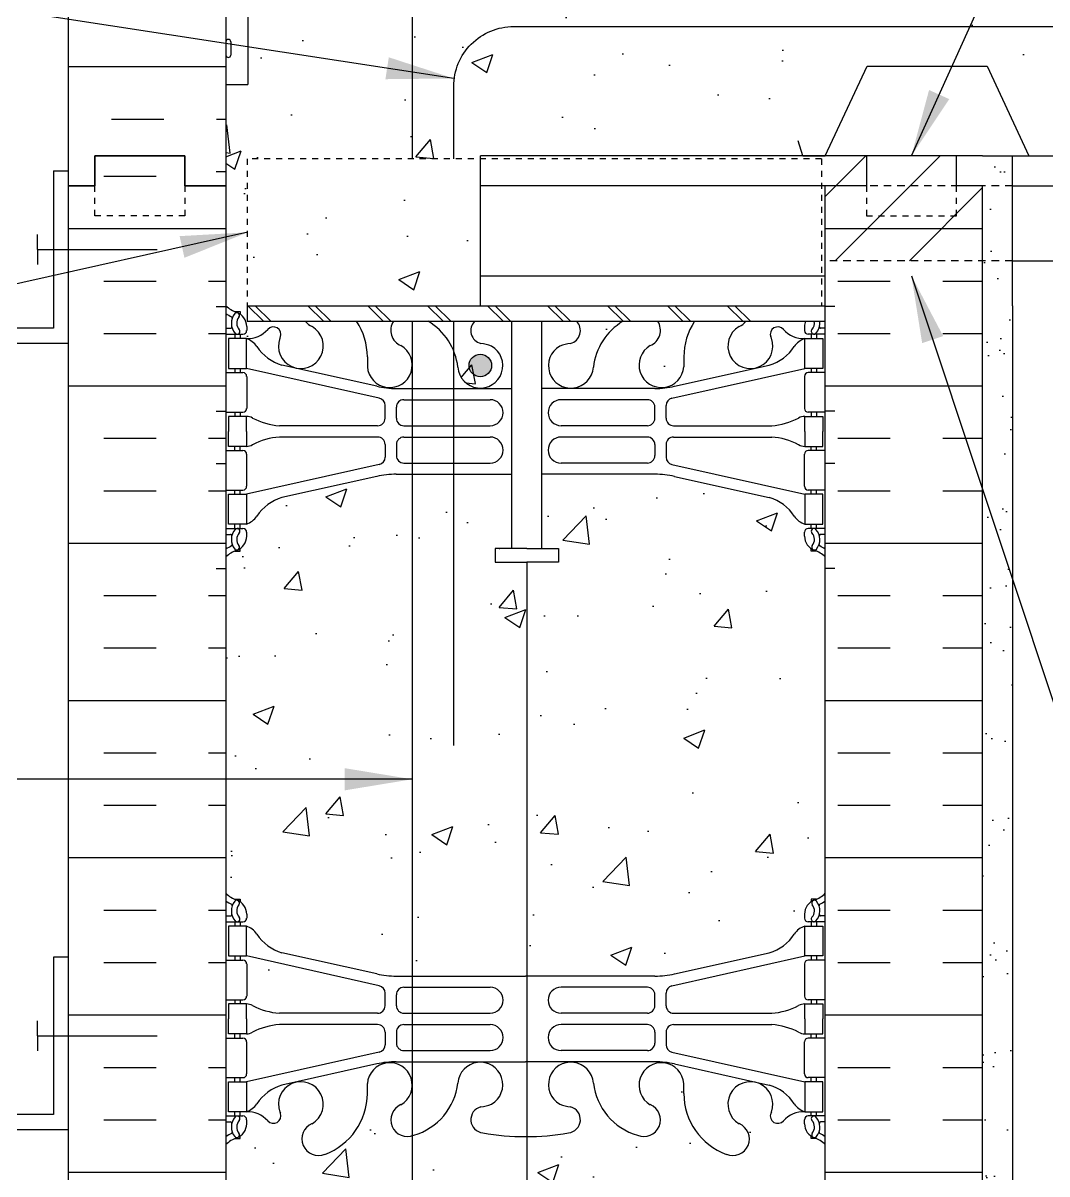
# Model space of a CAD drawing. Header units: inches. Extents: x 149.5 to 242.1, y 149.6 to 239.6.
# Drawn here: x 207.95 to 225.04, y 197.37 to 216.59 of the extents above; entities that cross this region are included whole.
import ezdxf

# ---------------------------------------------------------------- set-up
doc = ezdxf.new("R2010")
doc.units = ezdxf.units.IN
doc.header["$LTSCALE"] = 0.5
doc.header["$MEASUREMENT"] = 0
doc.linetypes.add('DASHED2', pattern=[0.375, 0.25, -0.125])
doc.linetypes.add('HIDDEN2', pattern=[0.1875, 0.125, -0.0625])
for name, color, linetype in [('HATCH', 12, 'Continuous'), ('line25', 2, 'Continuous'), ('LINE3', 3, 'Continuous'), ('LINE50', 5, 'Continuous'), ('LINE9', 9, 'Continuous'), ('TEXT', 4, 'Continuous'), ('Web_Edge', 9, 'Continuous')]:
    doc.layers.add(name, color=color, linetype=linetype)
doc.styles.add('DIM', font='romans.shx', dxfattribs={"width": 0.7})
doc.dimstyles.new('ext_12', dxfattribs={"dimscale": 12, "dimtxt": 0.09375, "dimasz": 0.09375, "dimexe": 0.09375, "dimexo": 0.0625, "dimgap": 0.0625, "dimtad": 1, "dimdec": 1, "dimzin": 3, "dimdsep": 46, "dimlunit": 4, "dimtxsty": 'DIM', "dimcen": 0.09, "dimdle": 0.09375, "dimclrt": 4, "dimadec": 0, "dimazin": 0, "dimtfac": 1, "dimtdec": 1, "dimtmove": 2, "dimatfit": 3, "dimfxl": 1, "dimfrac": 2, "dimtolj": 1, "dimtzin": 0, "dimarcsym": 0})
pattern_1 = [(50, (0, 0), (3.5863, -0.31376), [0.375, -4.125]), (355, (0, 0), (-0.693757, 3.76096), [0.3, -3.3]), (100.4514, (0.299, -0.026), (2.892547, 3.447198), [0.3187, -3.50571]), (46.1842, (0, 1), (5.336205, -0.827595), [0.5625, -6.1875]), (96.6356, (0.4447, 0.931), (4.67331, 4.87059), [0.47805, -5.258565]), (351.1842, (0, 1), (4.67331, 4.87059), [0.45, -4.95]), (21, (0.5, 0.75), (2.984535, -2.013094), [0.375, -4.125]), (326, (0.5, 0.75), (1.216577, 3.62575), [0.3, -3.3]), (71.4514, (0.7487, 0.5822), (4.201113, 1.612652), [0.3187, -3.50571]), (37.5, (0, 0), (0.0607993, 1.6644693), [0, -3.26, 0, -3.35, 0, -3.3125]), (7.5, (0, 0), (1.315348, 1.972059), [0, -1.91, 0, -3.185, 0, -1.2625]), (327.5, (-1.115, 0), (2.669112, -0.1127744), [0, -1.25, 0, -3.9, 0, -5.175]), (317.5, (-1.615, 0), (2.91593, 0.500525), [0, -1.625, 0, -2.59, 0, -3.675])]

msp = doc.modelspace()

# ---------------------------------------------------------------- hatches: boundary and pattern name
at = {"layer": 'HATCH'}
h = msp.add_hatch(dxfattribs=at)
h.set_pattern_fill('AR-CONC', color=256, scale=0.5)
h.set_pattern_definition([(50, (0, 0), (3.5863, -0.31376), [0.375, -4.125]), (355, (0, 0), (-0.693757, 3.76096), [0.3, -3.3]), (100.4514, (0.299, -0.026), (2.892544, 3.4472), [0.3187, -3.50571]), (46.1842, (0, 1), (5.336207, -0.827596), [0.5625, -6.1875]), (96.6356, (0.4447, 0.931), (4.67331, 4.87059), [0.47805, -5.25857]), (351.1842, (0, 1), (4.67331, 4.87059), [0.45, -4.95]), (21, (0.5, 0.75), (2.984535, -2.013094), [0.375, -4.125]), (326, (0.5, 0.75), (1.216577, 3.62575), [0.3, -3.3]), (71.4514, (0.7487, 0.5822), (4.201112, 1.612656), [0.3187, -3.50571]), (37.5, (0, 0), (0.0607993, 1.6644693), [0, -3.26, 0, -3.35, 0, -3.3125]), (7.5, (0, 0), (1.315348, 1.972059), [0, -1.91, 0, -3.185, 0, -1.2625]), (327.5, (-1.115, 0), (2.669112, -0.1127744), [0, -1.25, 0, -3.9, 0, -5.175]), (317.5, (-1.615, 0), (2.915931, 0.500525), [0, -1.625, 0, -2.59, 0, -3.675])])
h.paths.add_polyline_path([(221.104, 237.919), (221.104, 237.961), (221.194, 237.961, 0.08841), (221.34, 238.058), (221.34, 238.63), (215.34, 238.63), (214.34, 239.63), (214.34, 237.63), (213.34, 238.63), (211.34, 238.63), (211.34, 238.058, 0.088416), (211.486, 237.961), (211.576, 237.961), (211.576, 237.919, -0.249069), (211.686, 237.712), (211.686, 237.644, -0.414214), (211.623, 237.582), (211.576, 237.582), (211.576, 237.512), (211.681, 237.512, -0.168672), (211.867, 237.362, 0.17445), (212.274, 237.066), (213.855, 236.713, 0.054974), (214.182, 236.677), (216.34, 236.677), (218.498, 236.677, 0.054974), (218.825, 236.713), (220.405, 237.066, 0.17445), (220.813, 237.362, -0.168672), (220.999, 237.512), (221.104, 237.512), (221.104, 237.582), (221.056, 237.582, -0.414214), (220.994, 237.644), (220.994, 237.712, -0.249069)])
h.paths.add_polyline_path([(221.34, 233.866, 0.08841), (221.194, 233.963), (221.104, 233.963), (221.104, 234.005, -0.249069), (220.994, 234.212), (220.994, 234.279, -0.414214), (221.056, 234.342), (221.104, 234.342), (221.104, 234.412), (220.999, 234.412, 0.231736), (220.641, 234.261, -0.940476), (220.443, 234.413, 2.135543), (219.903, 234.213, -1), (219.689, 233.702, -0.311223), (218.98, 234.718), (218.981, 234.883, 1.661382), (218.42, 234.53, -1), (218.206, 234.019, -0.307094), (217.467, 234.915, 1.604516), (216.909, 234.539, 0.055617), (217.088, 234.493, -0.843243), (217.054, 234.061, -0.047544), (216.34, 233.996, -0.047544), (215.626, 234.061, -0.843243), (215.592, 234.493, 0.055617), (215.771, 234.539, 1.604516), (215.212, 234.915, -0.307094), (214.474, 234.019, -1), (214.26, 234.53, 1.661382), (213.699, 234.883), (213.699, 234.738, -0.316114), (212.991, 233.702, -1), (212.777, 234.213, 2.135543), (212.236, 234.413, -0.940447), (212.038, 234.261, 0.23174), (211.681, 234.412), (211.576, 234.412), (211.576, 234.342), (211.623, 234.342, -0.414214), (211.686, 234.279), (211.686, 234.212, -0.249069), (211.576, 234.005), (211.576, 233.963), (211.486, 233.963, 0.088416), (211.34, 233.866), (211.34, 231.866), (211.34, 231.106), (211.419, 231.348, -0.725737), (211.525, 231.367), (211.574, 231.217), (211.7, 231.217, -0.414214), (211.75, 231.167), (211.75, 231.137), (211.85, 231.137), (211.85, 229.3, 0.108933), (212.002, 229.413, -0.940476), (212.2, 229.261, 2.135543), (212.741, 229.46, -1), (212.955, 229.971, -0.311223), (213.663, 228.955), (213.663, 228.79, 1.661382), (214.224, 229.143, -1), (214.438, 229.654, -0.307094), (215.176, 228.759, 1.604516), (215.735, 229.135, 0.055617), (215.556, 229.18, -0.843243), (215.59, 229.613, -0.049932), (216.34, 229.677, -0.049932), (217.09, 229.613, -0.843243), (217.124, 229.18, 0.055617), (216.945, 229.135, 1.604516), (217.503, 228.759, -0.307094), (218.242, 229.654, -1), (218.456, 229.143, 1.661382), (219.017, 228.79), (219.016, 228.936, -0.316114), (219.725, 229.971, -1), (219.939, 229.46, 2.135543), (220.479, 229.261, -0.940447), (220.677, 229.413, 0.10894), (220.83, 229.3), (220.83, 231.137), (220.93, 231.137), (220.93, 231.167, -0.414214), (220.98, 231.217), (221.106, 231.217), (221.149, 231.348, -0.725737), (221.255, 231.367), (221.34, 231.106)])
h.paths.add_polyline_path([(220.83, 222.553), (220.71, 222.753), (220.71, 222.866), (220.71, 222.978), (220.83, 223.178), (220.83, 224.539, 0.268138), (220.669, 224.688), (212.011, 224.688, 0.268156), (211.85, 224.539), (211.85, 223.178), (211.97, 222.978), (211.97, 222.866), (211.97, 222.753), (211.85, 222.553), (211.85, 221.192, 0.268156), (212.011, 221.044), (220.669, 221.044, 0.268138), (220.83, 221.192)])
h.paths.add_polyline_path([(216.264, 227.872, 0.225652), (215.889, 228.247), (212.225, 228.247, 0.225652), (211.85, 227.872), (211.85, 227.031, 0.225652), (212.225, 226.656), (215.889, 226.656, 0.225652), (216.264, 227.031)])
h.paths.add_polyline_path([(216.264, 226.091, 0.225652), (215.889, 226.466), (212.225, 226.466, 0.225652), (211.85, 226.091), (211.85, 225.25, 0.225652), (212.225, 224.875), (215.889, 224.875, 0.225652), (216.264, 225.25)])
h.paths.add_polyline_path([(220.83, 227.031, -0.414214), (220.455, 226.656), (216.791, 226.656, -0.414214), (216.416, 227.031), (216.416, 227.872, -0.414214), (216.791, 228.247), (220.455, 228.247, -0.414214), (220.83, 227.872)])
h.paths.add_polyline_path([(220.83, 226.091, 0.225652), (220.455, 226.466), (216.791, 226.466, 0.225652), (216.416, 226.091), (216.416, 225.25, 0.225652), (216.791, 224.875), (220.455, 224.875, 0.225652), (220.83, 225.25)])
h.paths.add_polyline_path([(215.889, 219.075), (212.225, 219.075, 0.225652), (211.85, 218.7), (211.85, 218.402, -0.154761), (212.12, 218.368, -0.520567), (212.427, 218.368, -0.520567), (212.723, 218.368, -0.520567), (212.961, 218.368, -0.520567), (213.342, 218.368, -0.520567), (213.865, 218.368, -0.520567), (214.365, 218.368, -0.520567), (214.729, 218.368, -0.520567), (215.178, 218.368, -0.520567), (215.608, 218.368, -0.520567), (215.795, 218.368, -0.46535), (216.264, 218.41), (216.264, 218.7, 0.225652)])
h.paths.add_polyline_path([(216.264, 220.481, 0.225652), (215.889, 220.856), (212.225, 220.856, 0.225652), (211.85, 220.481), (211.85, 219.64, 0.225652), (212.225, 219.265), (215.889, 219.265, 0.225652), (216.264, 219.64)])
h.paths.add_polyline_path([(220.83, 220.481, 0.225652), (220.455, 220.856), (216.791, 220.856, 0.225652), (216.416, 220.481), (216.416, 219.64, 0.225652), (216.791, 219.265), (220.455, 219.265, 0.225652), (220.83, 219.64)])
h.paths.add_polyline_path([(220.455, 219.075), (216.791, 219.075, 0.225652), (216.416, 218.7), (216.416, 218.427, -0.236912), (216.525, 218.368, -0.364923), (216.84, 218.368, -0.364923), (217.154, 218.368, -0.520567), (217.38, 218.368, -0.520567), (217.884, 218.368, -0.520567), (218.071, 218.368, -0.520567), (218.501, 218.368, -0.520567), (218.95, 218.368, -0.0436), (218.975, 218.398, -0.0436), (219, 218.368, -0.520567), (219.449, 218.368, -0.520567), (219.879, 218.368, -0.520567), (220.065, 218.368, -0.520567), (220.569, 218.368, -0.520567), (220.796, 218.368, -0.042598), (220.83, 218.392), (220.83, 218.7, 0.225652)])
h.paths.add_polyline_path([(222.039, 215.866), (224.039, 215.866), (224.739, 214.366), (227.739, 214.366), (228.438, 215.866), (230.438, 215.866), (231.138, 214.366), (234.138, 214.366), (234.837, 215.866), (236.837, 215.866), (237.537, 214.366), (240.537, 214.366), (241.102, 215.579), (241.102, 218.366), (220.975, 218.366), (220.975, 218.424, 0.199932), (220.796, 218.368, 0.520567), (220.569, 218.368, 0.520567), (220.065, 218.368, 0.520567), (219.879, 218.368, 0.520567), (219.449, 218.368, 0.520567), (219, 218.368, 0.0436), (218.975, 218.398, 0.0436), (218.95, 218.368, 0.520567), (218.501, 218.368, 0.520567), (218.071, 218.368, 0.520567), (217.884, 218.368, 0.520567), (217.38, 218.368, 0.520567), (217.154, 218.368, 0.364923), (216.84, 218.368, 0.364923), (216.525, 218.368, 0.520567), (216.299, 218.368, 0.520567), (215.795, 218.368, 0.520567), (215.608, 218.368, 0.520567), (215.178, 218.368, 0.520567), (214.729, 218.368, 0.520567), (214.365, 218.368, 0.520567), (213.865, 218.368, 0.520567), (213.342, 218.368, 0.520567), (212.961, 218.368, 0.520567), (212.723, 218.368, 0.520567), (212.427, 218.368, 0.520567), (212.12, 218.368, 0.154761), (211.85, 218.402, 0.086464), (211.705, 218.348), (211.705, 217.511), (211.34, 217.511), (211.34, 216.761), (211.705, 216.761), (211.705, 215.561), (211.34, 215.561), (211.34, 213.866), (211.34, 211.866, 0.088416), (211.486, 211.768), (211.576, 211.768), (211.576, 211.727, -0.249069), (211.686, 211.519), (211.686, 211.452, -0.414214), (211.623, 211.389), (211.576, 211.389), (211.576, 211.319), (211.681, 211.319, 0.231736), (212.038, 211.47, -0.8344), (212.25, 211.345), (212.238, 211.324, 2.155404), (212.777, 211.518, -0.131914), (212.663, 211.606), (211.695, 211.606), (211.695, 211.866), (211.695, 214.318), (215.585, 214.318), (215.585, 214.366), (221.34, 214.366)])
h.paths.add_polyline_path([(215.585, 214.318), (211.695, 214.318), (211.695, 211.866), (215.585, 211.866)], flags=17)
h.paths.add_polyline_path([(214.26, 211.201, -0.466179), (214.134, 211.606), (213.52, 211.606, -0.144788), (213.699, 211.013), (213.699, 210.848, 1.661382)])
h.paths.add_polyline_path([(215.771, 211.192, 0.055617), (215.592, 211.238, -0.579734), (215.489, 211.606), (214.716, 211.606, -0.232326), (215.21, 210.84, 1.661382)])
h.paths.add_polyline_path([(217.47, 210.84, -0.232326), (217.964, 211.606), (217.19, 211.606, -0.579734), (217.088, 211.238, 0.055617), (216.909, 211.192, 1.661382)])
h.paths.add_polyline_path([(218.98, 210.994, -0.149337), (219.159, 211.606), (218.546, 211.606, -0.466179), (218.42, 211.201, 1.661382), (218.981, 210.848)])
h.paths.add_polyline_path([(220.441, 211.324), (220.43, 211.345, -0.834375), (220.641, 211.47, 0.23174), (220.999, 211.319), (221.104, 211.319), (221.104, 211.389), (221.056, 211.389, -0.414214), (220.994, 211.452), (220.994, 211.519, -0.088463), (221.009, 211.606), (220.016, 211.606, -0.131914), (219.903, 211.518, 2.155404)])
h.paths.add_polyline_path([(221.34, 207.673, 0.08841), (221.194, 207.771), (221.104, 207.771), (221.104, 207.812, -0.249069), (220.994, 208.019), (220.994, 208.087, -0.414214), (221.056, 208.149), (221.104, 208.149), (221.104, 208.219), (220.999, 208.219, -0.168672), (220.813, 208.369, 0.17445), (220.405, 208.665), (218.825, 209.018, 0.054974), (218.498, 209.054), (216.609, 209.054), (216.609, 207.814), (216.888, 207.814), (216.888, 207.587), (216.628, 207.587), (216.359, 207.587), (215.831, 207.587), (215.831, 207.814), (216.109, 207.814), (216.109, 209.054), (214.182, 209.054, 0.054974), (213.855, 209.018), (212.274, 208.665, 0.17445), (211.867, 208.369, -0.168672), (211.681, 208.219), (211.576, 208.219), (211.576, 208.149), (211.623, 208.149, -0.414214), (211.686, 208.087), (211.686, 208.019, -0.249069), (211.576, 207.812), (211.576, 207.771), (211.486, 207.771, 0.088416), (211.34, 207.673), (211.34, 202.058, 0.088416), (211.486, 201.961), (211.576, 201.961), (211.576, 201.919, -0.249069), (211.686, 201.712), (211.686, 201.644, -0.414214), (211.623, 201.582), (211.576, 201.582), (211.576, 201.512), (211.681, 201.512, -0.168672), (211.867, 201.362, 0.17445), (212.274, 201.066), (213.855, 200.713, 0.054974), (214.182, 200.677), (216.34, 200.677), (218.498, 200.677, 0.054974), (218.825, 200.713), (220.405, 201.066, 0.17445), (220.813, 201.362, -0.168672), (220.999, 201.512), (221.104, 201.512), (221.104, 201.582), (221.056, 201.582, -0.414214), (220.994, 201.644), (220.994, 201.712, -0.249069), (221.104, 201.919), (221.104, 201.961), (221.194, 201.961, 0.08841), (221.34, 202.058)])
h.paths.add_polyline_path([(221.34, 195.866), (221.34, 197.866, 0.08841), (221.194, 197.963), (221.104, 197.963), (221.104, 198.005, -0.249069), (220.994, 198.212), (220.994, 198.279, -0.414214), (221.056, 198.342), (221.104, 198.342), (221.104, 198.412), (220.999, 198.412, 0.231736), (220.641, 198.261, -0.940476), (220.443, 198.413, 2.135543), (219.903, 198.213, -1), (219.689, 197.702, -0.311223), (218.98, 198.718), (218.981, 198.883, 1.661382), (218.42, 198.53, -1), (218.206, 198.019, -0.307094), (217.467, 198.915, 1.604516), (216.909, 198.539, 0.055617), (217.088, 198.493, -0.843243), (217.054, 198.061, -0.047544), (216.34, 197.996, -0.047544), (215.626, 198.061, -0.843243), (215.592, 198.493, 0.055617), (215.771, 198.539, 1.604516), (215.212, 198.915, -0.307094), (214.474, 198.019, -1), (214.26, 198.53, 1.661382), (213.699, 198.883), (213.699, 198.738, -0.316114), (212.991, 197.702, -1), (212.777, 198.213, 2.135543), (212.236, 198.413, -0.940447), (212.038, 198.261, 0.23174), (211.681, 198.412), (211.576, 198.412), (211.576, 198.342), (211.623, 198.342, -0.414214), (211.686, 198.279), (211.686, 198.212, -0.249069), (211.576, 198.005), (211.576, 197.963), (211.486, 197.963, 0.088416), (211.34, 197.866), (211.34, 195.866), (211.34, 193.866, 0.088416), (211.486, 193.768), (211.576, 193.768), (211.576, 193.727, -0.249069), (211.686, 193.519), (211.686, 193.452, -0.414214), (211.623, 193.389), (211.576, 193.389), (211.576, 193.319), (211.681, 193.319, 0.231736), (212.038, 193.47, -0.940476), (212.236, 193.319, 2.135543), (212.777, 193.518, -1), (212.991, 194.029, -0.311223), (213.699, 193.013), (213.699, 192.848, 1.661382), (214.26, 193.201, -1), (214.474, 193.712, -0.307094), (215.212, 192.817, 1.604516), (215.771, 193.192, 0.055617), (215.592, 193.238, -0.843243), (215.626, 193.67, -0.047544), (216.34, 193.735, -0.047544), (217.054, 193.67, -0.843243), (217.088, 193.238, 0.055617), (216.909, 193.192, 1.604516), (217.467, 192.817, -0.307094), (218.206, 193.712, -1), (218.42, 193.201, 1.661382), (218.981, 192.848), (218.98, 192.994, -0.316114), (219.689, 194.029, -1), (219.903, 193.518, 2.135543), (220.443, 193.319, -0.940447), (220.641, 193.47, 0.23174), (220.999, 193.319), (221.104, 193.319), (221.104, 193.389), (221.056, 193.389, -0.414214), (220.994, 193.452), (220.994, 193.519, -0.249069), (221.104, 193.727), (221.104, 193.768), (221.194, 193.768, 0.08841), (221.34, 193.866)])
h.paths.add_polyline_path([(221.34, 189.673, 0.08841), (221.194, 189.771), (221.104, 189.771), (221.104, 189.812, -0.249069), (220.994, 190.019), (220.994, 190.087, -0.414214), (221.056, 190.149), (221.104, 190.149), (221.104, 190.219), (220.999, 190.219, -0.168672), (220.813, 190.369, 0.17445), (220.405, 190.665), (218.825, 191.018, 0.054974), (218.498, 191.054), (216.34, 191.054), (214.182, 191.054, 0.054974), (213.855, 191.018), (212.274, 190.665, 0.17445), (211.867, 190.369, -0.168672), (211.681, 190.219), (211.576, 190.219), (211.576, 190.149), (211.623, 190.149, -0.414214), (211.686, 190.087), (211.686, 190.019, -0.249069), (211.576, 189.812), (211.576, 189.771), (211.486, 189.771, 0.088416), (211.34, 189.673), (211.34, 186.866), (213.34, 186.866), (214.34, 185.866), (214.34, 187.866), (215.34, 186.866), (221.34, 186.866)])
h = msp.add_hatch(dxfattribs=at)
h.set_pattern_fill('INSUL', color=256, scale=7, style=0)
h.set_pattern_definition([(0, (-2714.8218, -183.144), (0, 2.625), []), (0, (-2714.8218, -182.269), (0, 2.625), [0.875, -0.875]), (0, (-2714.8218, -181.394), (0, 2.625), [0.875, -0.875])])
h.paths.add_polyline_path([(208.715, 213.866), (209.152, 213.866), (209.152, 214.366), (210.652, 214.366), (210.652, 213.866), (211.34, 213.866), (211.34, 231.866), (210.652, 231.866), (210.652, 232.366), (209.152, 232.366), (209.152, 231.866), (208.715, 231.866)])
h = msp.add_hatch(dxfattribs=at)
h.set_pattern_fill('INSUL', color=256, scale=7, style=0)
h.set_pattern_definition([(0, (223.2982, 205.2767), (0, 2.625), []), (0, (223.2982, 206.1517), (0, 2.625), [0.875, -0.875]), (0, (223.2982, 207.0267), (0, 2.625), [0.875, -0.875])])
h.paths.add_polyline_path([(223.965, 213.866), (223.527, 213.866), (223.527, 213.366), (222.027, 213.366), (222.027, 213.866), (221.34, 213.866), (221.34, 195.866), (222.027, 195.866), (222.027, 196.366), (223.527, 196.366), (223.527, 195.866), (223.965, 195.866)])
h.paths.add_polyline_path([(208.715, 195.866), (209.152, 195.866), (209.152, 196.366), (210.652, 196.366), (210.652, 195.866), (211.34, 195.866), (211.34, 213.866), (210.652, 213.866), (210.652, 214.366), (209.152, 214.366), (209.152, 213.866), (208.715, 213.866)])
h = msp.add_hatch(dxfattribs=at)
h.set_pattern_fill('ANSI31', color=256, scale=7, style=0)
h.set_pattern_definition([(45, (144.2325, 19.0236), (-0.6187184, 0.6187184), [])])
h.paths.add_polyline_path([(223.965, 213.866), (221.34, 213.866), (221.34, 212.616), (223.965, 212.616)])
h.paths.add_polyline_path([(223.965, 214.366), (221.465, 214.366), (221.34, 214.366), (221.34, 213.866), (223.965, 213.866)])
h = msp.add_hatch(dxfattribs=at)
h.set_pattern_fill('AR-SAND', color=256, scale=0.5, style=0)
h.set_pattern_definition([(37.5, (144.2325, 21.0213), (-0.0314967, 0.963412), [0, -0.76, 0, -0.85, 0, -0.8125]), (7.5, (144.2325, 21.0213), (0.884888, 1.411073), [0, -0.41, 0, -0.685, 0, -0.2625]), (327.5, (143.6175, 21.0213), (1.557071, 0.0028295), [0, -0.25, 0, -0.9, 0, -1.175]), (317.5, (143.6175, 21.0213), (1.503063, 0.438838), [0, -0.125, 0, -0.59, 0, -0.675])])
h.paths.add_polyline_path([(223.965, 211.866), (224.465, 211.866), (224.465, 214.366), (223.965, 214.366)])
h = msp.add_hatch(dxfattribs=at)
h.set_pattern_fill('AR-SAND', color=256, scale=0.5, style=0)
h.set_pattern_definition([(37.5, (148.2584, 85.8379), (-0.0314967, 0.963412), [0, -0.76, 0, -0.85, 0, -0.8125]), (7.5, (148.2584, 85.8379), (0.884888, 1.411073), [0, -0.41, 0, -0.685, 0, -0.2625]), (327.5, (147.6434, 85.8379), (1.557071, 0.0028295), [0, -0.25, 0, -0.9, 0, -1.175]), (317.5, (147.6434, 85.8379), (1.503063, 0.438838), [0, -0.125, 0, -0.59, 0, -0.675])])
h.paths.add_polyline_path([(224.465, 211.866), (223.965, 211.866), (223.965, 195.866), (223.965, 186.866), (224.465, 186.866)])
h = msp.add_hatch(dxfattribs=at)
h.set_pattern_fill('AR-CONC', color=256, scale=0.5, style=0)
h.set_pattern_definition(pattern_1)
h.paths.add_polyline_path([(220.441, 211.324), (220.43, 211.345, -0.8344), (220.641, 211.47, -0.000004), (220.641, 211.47, 0.23174), (220.999, 211.319), (221.104, 211.319), (221.104, 211.389), (221.056, 211.389, -0.414214), (220.994, 211.452), (220.994, 211.519, -0.088463), (221.009, 211.606), (220.09, 211.606), (220.09, 210.818, 0.522662)])
h = msp.add_hatch(dxfattribs=at)
h.set_pattern_fill('AR-CONC', color=256, scale=0.5, style=0)
h.set_pattern_definition(pattern_1)
h.paths.add_polyline_path([(213.996, 200.393, 0.351061), (213.898, 200.515), (211.681, 201.012), (211.576, 201.012), (211.576, 200.942), (211.623, 200.942, -0.414214), (211.686, 200.879), (211.686, 200.344, -0.414214), (211.623, 200.282), (211.576, 200.282), (211.576, 200.212), (211.681, 200.212, -0.124673), (211.784, 200.183, 0.100756), (212.234, 200.056), (213.871, 200.056, 0.414214), (213.996, 200.181)])
at = {"layer": 'LINE3'}
msp.add_hatch(color=256, dxfattribs=at).paths.add_polyline_path([(215.396, 210.867, 1), (215.771, 210.867, 1)])

# ---------------------------------------------------------------- linework, layer by layer
at = {"layer": 'HATCH', "linetype": 'HIDDEN2'}
for p, q in [((211.695, 214.318), (211.695, 211.866)), ((221.277, 214.318), (211.695, 214.318)), ((221.277, 214.318), (221.277, 211.866))]:
    msp.add_line(p, q, dxfattribs=at)
at = {"layer": 'HATCH'}
for p, q in [((211.178, 214.106), (211.34, 214.106)), ((211.178, 211.856), (211.34, 211.856)), ((211.705, 211.866), (211.965, 211.606)), ((211.83, 211.866), (212.09, 211.606)), ((212.705, 211.866), (212.965, 211.606)), ((212.83, 211.866), (213.09, 211.606)), ((213.705, 211.866), (213.965, 211.606)), ((213.83, 211.866), (214.09, 211.606)), ((214.705, 211.866), (214.965, 211.606)), ((214.83, 211.866), (215.09, 211.606)), ((215.705, 211.866), (215.965, 211.606)), ((215.83, 211.866), (216.09, 211.606)), ((216.705, 211.866), (216.965, 211.606)), ((216.83, 211.866), (217.09, 211.606)), ((217.705, 211.866), (217.965, 211.606)), ((217.83, 211.866), (218.09, 211.606)), ((218.705, 211.866), (218.965, 211.606)), ((218.83, 211.866), (219.09, 211.606)), ((219.705, 211.866), (219.965, 211.606)), ((219.83, 211.866), (220.09, 211.606)), ((221.501, 211.856), (221.34, 211.856)), ((211.178, 210.106), (211.34, 210.106)), ((221.501, 210.106), (221.34, 210.106)), ((211.178, 209.231), (211.34, 209.231)), ((221.501, 209.231), (221.34, 209.231)), ((211.178, 207.481), (211.34, 207.481)), ((221.501, 207.481), (221.34, 207.481))]:
    msp.add_line(p, q, dxfattribs=at)
at = {"layer": 'HATCH', "linetype": 'HIDDEN2', "ltscale": 2}
for p, q in [((224.465, 213.866), (221.34, 213.866)), ((224.465, 212.616), (221.34, 212.616))]:
    msp.add_line(p, q, dxfattribs=at)
at = {"layer": 'line25'}
for p, q in [((211.34, 231.866), (211.34, 213.866)), ((211.705, 216.761), (211.705, 215.561)), ((211.34, 215.561), (211.705, 215.561)), ((215.585, 211.866), (215.585, 214.366)), ((223.965, 214.366), (241.102, 214.366)), ((211.34, 213.866), (211.34, 195.866)), ((221.34, 213.866), (215.585, 213.866)), ((221.34, 195.866), (221.34, 213.866)), ((224.465, 213.866), (241.102, 213.866)), ((224.465, 212.616), (241.102, 212.616)), ((215.585, 212.366), (221.34, 212.366)), ((211.695, 211.866), (221.34, 211.866)), ((211.695, 211.866), (211.695, 211.606)), ((211.695, 211.606), (221.34, 211.606)), ((216.109, 207.814), (216.109, 211.606)), ((216.609, 207.814), (216.609, 211.606))]:
    msp.add_line(p, q, dxfattribs=at)
at = {"layer": 'line25', "color": 192}
for q in [(220.885, 214.616), (221.34, 214.366)]:
    msp.add_line((220.965, 214.366), q, dxfattribs=at)
msp.add_lwpolyline([(221.34, 214.366), (222.039, 215.866), (224.039, 215.866), (224.739, 214.366)], dxfattribs=at)
at = {"layer": 'line25'}
for points in [[(223.965, 214.366), (215.585, 214.366)], [(216.359, 207.814), (215.831, 207.814), (215.831, 207.587), (216.359, 207.587)], [(216.359, 207.814), (216.888, 207.814), (216.888, 207.587), (216.628, 207.587)], [(216.628, 207.587), (216.359, 207.587)]]:
    msp.add_lwpolyline(points, dxfattribs=at)
at = {"layer": 'LINE3'}
for p, q in [((214.448, 239.522), (214.448, 214.318)), ((214.448, 211.606), (214.448, 190.866)), ((216.359, 207.587), (216.357, 186.866))]:
    msp.add_line(p, q, dxfattribs=at)
at = {"layer": 'LINE3', "linetype": 'Continuous'}
msp.add_lwpolyline([(215.141, 214.318), (215.141, 215.527, -0.414214), (216.141, 216.527), (230.52, 216.527)], format="xyb", dxfattribs=at)
msp.add_lwpolyline([(215.141, 204.527), (215.141, 211.606)], dxfattribs=at)
at = {"layer": 'LINE3'}
msp.add_circle((215.584, 210.867), 0.188, dxfattribs=at)
at = {"layer": 'LINE50'}
for p, q in [((208.715, 213.866), (208.715, 231.866)), ((208.715, 195.866), (208.715, 213.866)), ((223.965, 195.866), (223.965, 213.866))]:
    msp.add_line(p, q, dxfattribs=at)
for points in [[(211.34, 213.866), (210.652, 213.866), (210.652, 214.366), (209.152, 214.366), (209.152, 213.866), (208.715, 213.866)], [(208.715, 213.866), (209.152, 213.866), (209.152, 214.366), (210.652, 214.366), (210.652, 213.866), (211.34, 213.866)], [(223.965, 213.866), (223.527, 213.866), (223.527, 214.366), (222.027, 214.366), (222.027, 213.866), (221.34, 213.866)]]:
    msp.add_lwpolyline(points, dxfattribs=at)
at = {"layer": 'LINE9'}
for p, q in [((211.34, 216.271), (211.34, 216.051)), ((211.34, 216.216), (211.34, 216.216)), ((211.38, 216.311), (211.38, 216.311)), ((211.42, 216.271), (211.42, 216.051)), ((211.34, 216.106), (211.34, 216.106)), ((211.38, 216.011), (211.38, 216.011)), ((224.465, 211.866), (224.465, 214.366)), ((208.465, 214.116), (208.465, 211.491)), ((208.465, 214.116), (208.715, 214.116)), ((208.193, 212.803), (208.193, 213.053)), ((208.193, 212.803), (210.193, 212.803)), ((208.193, 212.803), (208.193, 212.553)), ((224.465, 211.866), (224.465, 186.866)), ((208.465, 211.491), (205.715, 211.491)), ((205.715, 211.241), (208.715, 211.241)), ((208.465, 200.991), (208.465, 198.366)), ((208.715, 200.991), (208.465, 200.991)), ((208.193, 199.678), (208.193, 199.928)), ((208.193, 199.678), (208.193, 199.428)), ((208.193, 199.678), (210.193, 199.678)), ((208.465, 198.366), (205.715, 198.366)), ((205.715, 198.116), (208.715, 198.116))]:
    msp.add_line(p, q, dxfattribs=at)
at = {"layer": 'LINE9', "linetype": 'DASHED2', "ltscale": 0.15}
for points in [[(210.652, 213.866), (210.652, 213.866), (210.652, 213.366), (209.152, 213.366), (209.152, 213.866), (209.152, 213.866)], [(222.027, 213.866), (222.027, 213.866), (222.027, 213.366), (223.527, 213.366), (223.527, 213.866), (223.527, 213.866)]]:
    msp.add_lwpolyline(points, dxfattribs=at)
at = {"layer": 'LINE9'}
for centre, start, end in [((211.38, 216.271), 90, 180), ((211.38, 216.271), 0, 90), ((211.38, 216.051), 180, 270), ((211.38, 216.051), 270, 0)]:
    msp.add_arc(centre, 0.04, start, end, dxfattribs=at)
at = {"layer": 'Web_Edge'}
for p, q in [((211.486, 211.768), (211.576, 211.768)), ((211.576, 211.768), (211.576, 211.727)), ((211.34, 211.489), (211.418, 211.489)), ((211.34, 211.389), (211.623, 211.389)), ((211.486, 211.389), (211.486, 211.319)), ((211.576, 211.389), (211.576, 211.319)), ((211.686, 211.519), (211.686, 211.452)), ((212.238, 211.324), (212.25, 211.345)), ((220.441, 211.324), (220.43, 211.345)), ((220.994, 211.519), (220.994, 211.452)), ((221.34, 211.389), (221.056, 211.389)), ((221.104, 211.389), (221.104, 211.319)), ((221.194, 211.389), (221.194, 211.319)), ((221.34, 211.489), (221.262, 211.489)), ((213.699, 211.013), (213.699, 210.848)), ((218.98, 211.013), (218.981, 210.848)), ((211.486, 210.819), (211.486, 210.749)), ((211.576, 210.819), (211.576, 210.749)), ((213.898, 210.323), (211.681, 210.819)), ((213.855, 210.521), (212.274, 210.874)), ((218.781, 210.323), (220.999, 210.819)), ((218.825, 210.521), (220.405, 210.874)), ((221.104, 210.819), (221.104, 210.749)), ((221.194, 210.819), (221.194, 210.749)), ((211.34, 210.749), (211.623, 210.749)), ((211.686, 210.687), (211.686, 210.152)), ((220.994, 210.687), (220.994, 210.152)), ((221.34, 210.749), (221.056, 210.749)), ((214.182, 210.485), (216.109, 210.485)), ((218.498, 210.485), (216.609, 210.485)), ((213.996, 209.989), (213.996, 210.201)), ((214.309, 210.298), (215.748, 210.298)), ((218.371, 210.298), (216.932, 210.298)), ((218.684, 209.989), (218.684, 210.201)), ((211.34, 210.089), (211.623, 210.089)), ((211.486, 210.089), (211.486, 210.019)), ((211.576, 210.089), (211.576, 210.019)), ((214.184, 209.989), (214.184, 210.173)), ((218.496, 209.989), (218.496, 210.173)), ((221.34, 210.089), (221.056, 210.089)), ((221.104, 210.089), (221.104, 210.019)), ((221.194, 210.089), (221.194, 210.019)), ((213.871, 209.864), (212.234, 209.864)), ((214.309, 209.864), (215.748, 209.864)), ((218.371, 209.864), (216.932, 209.864)), ((218.809, 209.864), (220.446, 209.864)), ((213.871, 209.675), (212.234, 209.675)), ((214.309, 209.674), (215.748, 209.674)), ((218.371, 209.674), (216.932, 209.674)), ((218.809, 209.675), (220.446, 209.675)), ((211.34, 209.449), (211.623, 209.449)), ((211.486, 209.449), (211.486, 209.519)), ((211.576, 209.449), (211.576, 209.519)), ((213.996, 209.55), (213.996, 209.338)), ((214.184, 209.549), (214.184, 209.365)), ((218.496, 209.549), (218.496, 209.365)), ((218.684, 209.55), (218.684, 209.338)), ((221.34, 209.449), (221.056, 209.449)), ((221.104, 209.449), (221.104, 209.519)), ((221.194, 209.449), (221.194, 209.519)), ((213.898, 209.216), (211.681, 208.719)), ((211.686, 208.852), (211.686, 209.387)), ((214.309, 209.24), (215.748, 209.24)), ((218.371, 209.24), (216.932, 209.24)), ((218.781, 209.216), (220.999, 208.719)), ((220.994, 208.852), (220.994, 209.387)), ((214.182, 209.054), (216.109, 209.054)), ((218.498, 209.054), (216.609, 209.054)), ((213.855, 209.018), (212.274, 208.665)), ((218.825, 209.018), (220.405, 208.665)), ((211.34, 208.789), (211.623, 208.789)), ((211.486, 208.719), (211.486, 208.789)), ((211.576, 208.719), (211.576, 208.789)), ((221.34, 208.789), (221.056, 208.789)), ((221.104, 208.719), (221.104, 208.789)), ((221.194, 208.719), (221.194, 208.789)), ((211.34, 208.149), (211.623, 208.149)), ((211.486, 208.149), (211.486, 208.219)), ((211.576, 208.149), (211.576, 208.219)), ((211.686, 208.019), (211.686, 208.087)), ((220.994, 208.019), (220.994, 208.087)), ((221.34, 208.149), (221.056, 208.149)), ((221.104, 208.149), (221.104, 208.219)), ((221.194, 208.149), (221.194, 208.219)), ((211.34, 208.049), (211.418, 208.049)), ((221.34, 208.049), (221.262, 208.049)), ((211.486, 207.771), (211.576, 207.771)), ((211.576, 207.771), (211.576, 207.812)), ((221.104, 207.771), (221.104, 207.812)), ((221.194, 207.771), (221.104, 207.771)), ((211.486, 201.961), (211.576, 201.961)), ((211.576, 201.961), (211.576, 201.919)), ((221.194, 201.961), (221.104, 201.961)), ((221.104, 201.961), (221.104, 201.919)), ((211.34, 201.682), (211.418, 201.682)), ((211.34, 201.582), (211.623, 201.582)), ((211.486, 201.582), (211.486, 201.512)), ((211.576, 201.582), (211.576, 201.512)), ((211.686, 201.712), (211.686, 201.644)), ((220.994, 201.712), (220.994, 201.644)), ((221.34, 201.582), (221.056, 201.582)), ((221.104, 201.582), (221.104, 201.512)), ((221.194, 201.582), (221.194, 201.512)), ((221.34, 201.682), (221.262, 201.682)), ((211.486, 201.012), (211.486, 200.942)), ((211.576, 201.012), (211.576, 200.942)), ((213.898, 200.515), (211.681, 201.012)), ((213.855, 200.713), (212.274, 201.066)), ((218.781, 200.515), (220.999, 201.012)), ((218.825, 200.713), (220.405, 201.066)), ((221.104, 201.012), (221.104, 200.942)), ((221.194, 201.012), (221.194, 200.942)), ((211.34, 200.942), (211.623, 200.942)), ((211.686, 200.879), (211.686, 200.344)), ((220.994, 200.879), (220.994, 200.344)), ((221.34, 200.942), (221.056, 200.942)), ((214.182, 200.677), (216.34, 200.677)), ((218.498, 200.677), (216.34, 200.677)), ((213.996, 200.181), (213.996, 200.393)), ((214.309, 200.491), (215.748, 200.491)), ((218.371, 200.491), (216.932, 200.491)), ((218.684, 200.181), (218.684, 200.393)), ((211.34, 200.282), (211.623, 200.282)), ((211.486, 200.282), (211.486, 200.212)), ((211.576, 200.282), (211.576, 200.212)), ((214.184, 200.182), (214.184, 200.366)), ((218.496, 200.182), (218.496, 200.366)), ((221.34, 200.282), (221.056, 200.282)), ((221.104, 200.282), (221.104, 200.212)), ((221.194, 200.282), (221.194, 200.212)), ((213.871, 200.056), (212.234, 200.056)), ((214.309, 200.057), (215.748, 200.057)), ((218.371, 200.057), (216.932, 200.057)), ((218.809, 200.056), (220.446, 200.056)), ((213.871, 199.868), (212.234, 199.868)), ((214.309, 199.867), (215.748, 199.867)), ((218.371, 199.867), (216.932, 199.867)), ((218.809, 199.868), (220.446, 199.868)), ((211.34, 199.642), (211.623, 199.642)), ((211.486, 199.642), (211.486, 199.712)), ((211.576, 199.642), (211.576, 199.712)), ((213.996, 199.743), (213.996, 199.53)), ((214.184, 199.742), (214.184, 199.558)), ((218.496, 199.742), (218.496, 199.558)), ((218.684, 199.743), (218.684, 199.53)), ((221.34, 199.642), (221.056, 199.642)), ((221.104, 199.642), (221.104, 199.712)), ((221.194, 199.642), (221.194, 199.712)), ((211.686, 199.044), (211.686, 199.579)), ((214.309, 199.433), (215.748, 199.433)), ((218.371, 199.433), (216.932, 199.433)), ((220.994, 199.044), (220.994, 199.579)), ((213.898, 199.408), (211.681, 198.912)), ((214.182, 199.246), (216.34, 199.246)), ((218.498, 199.246), (216.34, 199.246)), ((218.781, 199.408), (220.999, 198.912)), ((213.855, 199.21), (212.274, 198.857)), ((218.825, 199.21), (220.405, 198.857)), ((211.34, 198.982), (211.623, 198.982)), ((211.486, 198.912), (211.486, 198.982)), ((211.576, 198.912), (211.576, 198.982)), ((213.699, 198.718), (213.699, 198.883)), ((218.98, 198.718), (218.981, 198.883)), ((221.34, 198.982), (221.056, 198.982)), ((221.104, 198.912), (221.104, 198.982)), ((221.194, 198.912), (221.194, 198.982)), ((211.34, 198.342), (211.623, 198.342)), ((211.486, 198.342), (211.486, 198.412)), ((211.576, 198.342), (211.576, 198.412)), ((211.686, 198.212), (211.686, 198.279)), ((212.238, 198.408), (212.25, 198.386)), ((220.441, 198.408), (220.43, 198.386)), ((220.994, 198.212), (220.994, 198.279)), ((221.34, 198.342), (221.056, 198.342)), ((221.104, 198.342), (221.104, 198.412)), ((221.194, 198.342), (221.194, 198.412)), ((211.34, 198.242), (211.418, 198.242)), ((221.34, 198.242), (221.262, 198.242)), ((211.486, 197.963), (211.576, 197.963)), ((211.576, 197.963), (211.576, 198.005)), ((221.104, 197.963), (221.104, 198.005)), ((221.194, 197.963), (221.104, 197.963))]:
    msp.add_line(p, q, dxfattribs=at)
for points in [[(211.381, 210.819), (211.681, 210.819), (211.681, 211.319), (211.381, 211.319)], [(221.299, 210.819), (220.999, 210.819), (220.999, 211.319), (221.299, 211.319)], [(211.381, 208.719), (211.681, 208.719), (211.681, 208.219), (211.381, 208.219)], [(221.299, 208.719), (220.999, 208.719), (220.999, 208.219), (221.299, 208.219)], [(211.381, 201.012), (211.681, 201.012), (211.681, 201.512), (211.381, 201.512)], [(221.299, 201.012), (220.999, 201.012), (220.999, 201.512), (221.299, 201.512)], [(211.381, 198.912), (211.681, 198.912), (211.681, 198.412), (211.381, 198.412)], [(221.299, 198.912), (220.999, 198.912), (220.999, 198.412), (221.299, 198.412)]]:
    msp.add_lwpolyline(points, close=True, dxfattribs=at)
for points in [[(211.681, 209.769), (211.681, 210.019), (211.381, 210.019), (211.381, 209.769)], [(220.999, 209.769), (220.999, 210.019), (221.299, 210.019), (221.299, 209.769)], [(211.681, 209.769), (211.681, 209.519), (211.381, 209.519), (211.381, 209.769)], [(220.999, 209.769), (220.999, 209.519), (221.299, 209.519), (221.299, 209.769)], [(211.681, 199.962), (211.681, 200.212), (211.381, 200.212), (211.381, 199.962)], [(220.999, 199.962), (220.999, 200.212), (221.299, 200.212), (221.299, 199.962)], [(211.681, 199.962), (211.681, 199.712), (211.381, 199.712), (211.381, 199.962)], [(220.999, 199.962), (220.999, 199.712), (221.299, 199.712), (221.299, 199.962)]]:
    msp.add_lwpolyline(points, dxfattribs=at)
for centre, radius, start, end in [((211.686, 212.227), 0.5, 226.2109, 250.5288), ((211.686, 212.227), 0.6, 234.7832, 245.0748), ((211.68, 211.574), 0.25, 140.1145, 222.4609), ((211.522, 211.705), 0.045, 321.448, 139.1879), ((211.436, 211.519), 0.25, 0, 70.5288), ((211.424, 211.664), 0.021, 343.464, 63.9957), ((211.68, 211.574), 0.16, 140.0001, 222.4609), ((212.884, 211.774), 0.277, 217.261, 247.32), ((212.608, 211.007), 1.092, 0.3332, 33.2871), ((214.367, 211.456), 0.277, 147.3442, 247.32), ((214.183, 210.72), 1.034, 6.6669, 58.9841), ((215.646, 211.451), 0.22, 135.3304, 255.7396), ((217.034, 211.451), 0.22, 284.2604, 44.6696), ((218.497, 210.72), 1.034, 121.0159, 173.3331), ((218.313, 211.456), 0.277, 292.68, 32.6558), ((220.072, 211.007), 1.092, 146.7129, 179.6668), ((219.796, 211.774), 0.277, 292.68, 322.739), ((221.244, 211.519), 0.25, 159.7784, 180), ((221, 211.574), 0.16, 317.5391, 11.4835), ((221, 211.574), 0.25, 317.5391, 7.3202), ((211.418, 211.509), 0.0196, 269.4032, 15.4901), ((211.528, 211.436), 0.045, 222.4609, 42.4609), ((211.623, 211.452), 0.0625, 270, 0), ((211.705, 211.76), 0.441, 266.7976, 318.9873), ((212.133, 211.388), 0.125, 339.6243, 138.9873), ((212.59, 211.193), 0.375, 159.6243, 60.0685), ((220.09, 211.193), 0.375, 119.9315, 20.3757), ((220.547, 211.388), 0.125, 41.0127, 200.3757), ((220.974, 211.76), 0.441, 221.0127, 273.2024), ((221.056, 211.452), 0.0625, 180, 270), ((221.151, 211.436), 0.045, 137.5391, 317.5391), ((221.262, 211.509), 0.0196, 164.5099, 270.5968), ((211.558, 210.977), 0.364, 34.9775, 70.3387), ((212.482, 211.588), 0.743, 212.7919, 253.8107), ((214.073, 210.876), 0.375, 184.2448, 60.0685), ((215.584, 210.867), 0.375, 184.2448, 60.0685), ((215.477, 210.412), 0.834, 69.3729, 82.1063), ((217.096, 210.867), 0.375, 119.9315, 355.7552), ((217.203, 210.412), 0.834, 97.8937, 110.6271), ((218.607, 210.876), 0.375, 119.9315, 355.7552), ((220.198, 211.588), 0.743, 286.1893, 327.2081), ((221.121, 210.977), 0.364, 109.6613, 145.0225), ((211.623, 210.687), 0.0625, 0, 90), ((221.056, 210.687), 0.0625, 90, 180), ((214.182, 211.985), 1.5, 257.4135, 270), ((218.498, 211.985), 1.5, 270, 282.5865), ((213.871, 210.201), 0.125, 0, 77.3767), ((214.309, 210.173), 0.125, 90, 180), ((215.748, 210.081), 0.217, 270, 90), ((216.932, 210.081), 0.217, 90, 270), ((218.371, 210.173), 0.125, 0, 90), ((218.809, 210.201), 0.125, 102.6233, 180), ((211.623, 210.152), 0.0625, 270, 0), ((211.677, 209.801), 0.219, 60.4937, 88.92), ((212.322, 211.03), 1.17, 242.6365, 265.6505), ((213.871, 209.989), 0.125, 270, 0), ((214.309, 209.989), 0.125, 180, 270), ((218.371, 209.989), 0.125, 270, 360), ((218.809, 209.989), 0.125, 180, 270), ((220.357, 211.03), 1.17, 274.3495, 297.3635), ((221.003, 209.801), 0.219, 91.08, 119.5063), ((221.056, 210.152), 0.0625, 180, 270), ((212.322, 208.508), 1.17, 94.3495, 117.3635), ((213.871, 209.55), 0.125, 0, 90), ((214.309, 209.549), 0.125, 90, 180), ((215.748, 209.457), 0.217, 270, 90), ((216.932, 209.457), 0.217, 90, 270), ((218.371, 209.549), 0.125, 0, 90), ((218.809, 209.55), 0.125, 90, 180), ((220.357, 208.508), 1.17, 62.6365, 85.6505), ((211.623, 209.387), 0.0625, 0, 90), ((211.677, 209.738), 0.219, 271.08, 299.5063), ((221.003, 209.738), 0.219, 240.4937, 268.92), ((221.056, 209.387), 0.0625, 90, 180), ((213.871, 209.338), 0.125, 282.6233, 0), ((214.309, 209.365), 0.125, 180, 270), ((218.371, 209.365), 0.125, 270, 0), ((218.809, 209.338), 0.125, 180, 257.3767), ((214.182, 207.554), 1.5, 90, 102.5865), ((218.498, 207.554), 1.5, 77.4135, 90), ((211.623, 208.852), 0.0625, 270, 0), ((221.056, 208.852), 0.0625, 180, 270), ((212.482, 207.951), 0.743, 106.1893, 147.2081), ((220.198, 207.951), 0.743, 32.7919, 73.8107), ((211.558, 208.562), 0.364, 289.6613, 325.0225), ((221.121, 208.562), 0.364, 214.9775, 250.3387), ((211.68, 207.965), 0.25, 137.5391, 219.8855), ((211.528, 208.103), 0.045, 317.5391, 137.5391), ((211.68, 207.965), 0.16, 137.5391, 219.9999), ((211.623, 208.087), 0.0625, 360, 90), ((221.056, 208.087), 0.0625, 90, 180), ((221.151, 208.103), 0.045, 42.4609, 222.4609), ((221, 207.965), 0.16, 320.0001, 42.4609), ((221, 207.965), 0.25, 320.1145, 42.4609), ((211.418, 208.03), 0.0196, 344.5099, 90.5968), ((211.424, 207.875), 0.021, 296.0043, 16.536), ((211.436, 208.019), 0.25, 289.4712, 360), ((221.244, 208.019), 0.25, 180, 250.5288), ((221.256, 207.875), 0.021, 163.464, 243.9957), ((221.262, 208.03), 0.0196, 89.4032, 195.4901), ((211.686, 207.312), 0.6, 114.9252, 125.2168), ((211.686, 207.312), 0.5, 109.4712, 133.7891), ((211.522, 207.834), 0.045, 220.8121, 38.552), ((216.359, 209.508), 1.754, 254.7082, 255.0756), ((216.382, 209.508), 1.754, 284.9244, 285.2918), ((221.158, 207.834), 0.045, 141.448, 319.1879), ((220.994, 207.312), 0.5, 46.2122, 70.5288), ((220.994, 207.312), 0.6, 54.7842, 65.0748), ((211.686, 202.419), 0.5, 226.2109, 250.5288), ((211.686, 202.419), 0.6, 234.7832, 245.0748), ((211.68, 201.766), 0.25, 140.1145, 222.4609), ((211.522, 201.897), 0.045, 321.448, 139.1879), ((211.436, 201.712), 0.25, 0, 70.5288), ((221.244, 201.712), 0.25, 109.4712, 180), ((221.158, 201.897), 0.045, 40.8121, 218.552), ((220.994, 202.419), 0.5, 289.4712, 313.7878), ((221, 201.766), 0.25, 317.5391, 39.8855), ((220.994, 202.419), 0.6, 294.9252, 305.2158), ((211.424, 201.856), 0.021, 343.464, 63.9957), ((211.68, 201.766), 0.16, 140.0001, 222.4609), ((221, 201.766), 0.16, 317.5391, 39.9999), ((221.256, 201.856), 0.021, 116.0043, 196.536), ((211.418, 201.701), 0.0196, 269.4032, 15.4901), ((211.528, 201.628), 0.045, 222.4609, 42.4609), ((211.623, 201.644), 0.0625, 270, 0), ((221.056, 201.644), 0.0625, 180, 270), ((221.151, 201.628), 0.045, 137.5391, 317.5391), ((221.262, 201.701), 0.0196, 164.5099, 270.5968), ((211.558, 201.169), 0.364, 34.9775, 70.3387), ((212.482, 201.78), 0.743, 212.7919, 253.8107), ((220.198, 201.78), 0.743, 286.1893, 327.2081), ((221.121, 201.169), 0.364, 109.6613, 145.0225), ((211.623, 200.879), 0.0625, 0, 90), ((221.056, 200.879), 0.0625, 90, 180), ((214.182, 202.177), 1.5, 257.4135, 270), ((218.498, 202.177), 1.5, 270, 282.5865), ((213.871, 200.393), 0.125, 0, 77.3767), ((214.309, 200.366), 0.125, 90, 180), ((215.748, 200.274), 0.217, 270, 90), ((216.932, 200.274), 0.217, 90, 270), ((218.371, 200.366), 0.125, 0, 90), ((218.809, 200.393), 0.125, 102.6233, 180), ((211.623, 200.344), 0.0625, 270, 0), ((211.677, 199.993), 0.219, 60.4937, 88.92), ((221.003, 199.993), 0.219, 91.08, 119.5063), ((221.056, 200.344), 0.0625, 180, 270), ((212.322, 201.223), 1.17, 242.6365, 265.6505), ((213.871, 200.181), 0.125, 270, 0), ((214.309, 200.182), 0.125, 180, 270), ((218.371, 200.182), 0.125, 270, 360), ((218.809, 200.181), 0.125, 180, 270), ((220.357, 201.223), 1.17, 274.3495, 297.3635), ((212.322, 198.701), 1.17, 94.3495, 117.3635), ((213.871, 199.743), 0.125, 0, 90), ((214.309, 199.742), 0.125, 90, 180), ((215.748, 199.65), 0.217, 270, 90), ((216.932, 199.65), 0.217, 90, 270), ((218.371, 199.742), 0.125, 0, 90), ((218.809, 199.743), 0.125, 90, 180), ((220.357, 198.701), 1.17, 62.6365, 85.6505), ((211.623, 199.579), 0.0625, 0, 90), ((211.677, 199.93), 0.219, 271.08, 299.5063), ((221.003, 199.93), 0.219, 240.4937, 268.92), ((221.056, 199.579), 0.0625, 90, 180), ((213.871, 199.53), 0.125, 282.6233, 0), ((214.309, 199.558), 0.125, 180, 270), ((218.371, 199.558), 0.125, 270, 0), ((218.809, 199.53), 0.125, 180, 257.3767), ((214.073, 198.855), 0.375, 299.9315, 175.7552), ((214.182, 197.746), 1.5, 90, 102.5865), ((215.584, 198.864), 0.375, 299.9315, 175.7552), ((217.096, 198.864), 0.375, 4.2448, 240.0685), ((218.607, 198.855), 0.375, 4.2448, 240.0685), ((218.498, 197.746), 1.5, 77.4135, 90), ((211.623, 199.044), 0.0625, 270, 0), ((221.056, 199.044), 0.0625, 180, 270), ((212.482, 198.143), 0.743, 106.1893, 147.2081), ((212.59, 198.538), 0.375, 299.9315, 200.3757), ((214.183, 199.012), 1.034, 286.3365, 353.3331), ((218.497, 199.012), 1.034, 186.6669, 253.6635), ((220.09, 198.538), 0.375, 339.6243, 240.0685), ((220.198, 198.143), 0.743, 32.7919, 73.8107), ((212.608, 198.724), 1.092, 290.5175, 359.6668), ((220.072, 198.724), 1.092, 180.3332, 249.4825), ((211.558, 198.754), 0.364, 289.6613, 325.0225), ((214.367, 198.275), 0.277, 112.68, 292.68), ((215.646, 198.28), 0.22, 104.2604, 264.8165), ((215.477, 199.319), 0.834, 277.8937, 290.6271), ((217.203, 199.319), 0.834, 249.3729, 262.1063), ((217.034, 198.28), 0.22, 275.1835, 75.7396), ((218.313, 198.275), 0.277, 247.32, 67.32), ((221.121, 198.754), 0.364, 214.9775, 250.3387), ((211.68, 198.157), 0.25, 137.5391, 219.8855), ((211.528, 198.296), 0.045, 317.5391, 137.5391), ((211.623, 198.279), 0.0625, 360, 90), ((211.705, 197.971), 0.441, 41.0127, 93.2024), ((212.133, 198.343), 0.125, 221.0127, 20.3757), ((220.547, 198.343), 0.125, 159.6243, 318.9873), ((220.974, 197.971), 0.441, 86.7976, 138.9873), ((221.056, 198.279), 0.0625, 90, 180), ((221.151, 198.296), 0.045, 42.4609, 222.4609), ((221, 198.157), 0.25, 320.1145, 42.4609), ((211.418, 198.222), 0.0196, 344.5099, 90.5968), ((211.424, 198.068), 0.021, 296.0043, 16.536), ((211.436, 198.212), 0.25, 289.4712, 360), ((211.68, 198.157), 0.16, 137.5391, 219.9999), ((212.884, 197.958), 0.277, 112.68, 292.68), ((219.796, 197.958), 0.277, 247.32, 67.32), ((221.244, 198.212), 0.25, 180, 250.5288), ((221, 198.157), 0.16, 320.0001, 42.4609), ((221.256, 198.068), 0.021, 163.464, 243.9957), ((221.262, 198.222), 0.0196, 89.4032, 195.4901), ((211.686, 197.505), 0.6, 114.9252, 125.2168), ((211.686, 197.505), 0.5, 109.4712, 133.7891), ((211.522, 198.026), 0.045, 220.8121, 38.552), ((216.323, 201.774), 3.777, 259.3725, 270.2606), ((216.357, 201.774), 3.777, 269.7394, 280.6275), ((221.158, 198.026), 0.045, 141.448, 319.1879), ((220.994, 197.505), 0.5, 46.2122, 70.5288), ((220.994, 197.505), 0.6, 54.7832, 65.0748)]:
    msp.add_arc(centre, radius, start, end, dxfattribs=at)
for points in [[(214.184, 209.994), (214.184, 210.168)], [(218.496, 209.994), (218.496, 210.168)], [(214.184, 209.544), (214.184, 209.37)], [(218.496, 209.544), (218.496, 209.37)], [(214.184, 200.187), (214.184, 200.361)], [(218.496, 200.187), (218.496, 200.361)], [(214.184, 199.737), (214.184, 199.563)], [(218.496, 199.737), (218.496, 199.563)]]:
    msp.add_open_spline(points, degree=1, dxfattribs=at)

# ---------------------------------------------------------------- leaders
at = {"layer": 'TEXT'}
for points in [[(222.777, 214.366), (228.456, 226.927), (231.546, 226.927)], [(215.141, 215.66), (201.393, 217.766), (199.52, 217.766)], [(211.705, 213.092), (201.393, 210.795), (197.61, 210.795)], [(222.777, 212.368), (226.473, 201.255), (228.074, 201.255)], [(214.448, 203.962), (197.969, 203.962)]]:
    msp.add_leader(points, dimstyle='ext_12', override={"dimgap": 0.0625, "dimtad": 0}, dxfattribs=at)

doc.saveas('drawing.dxf')
